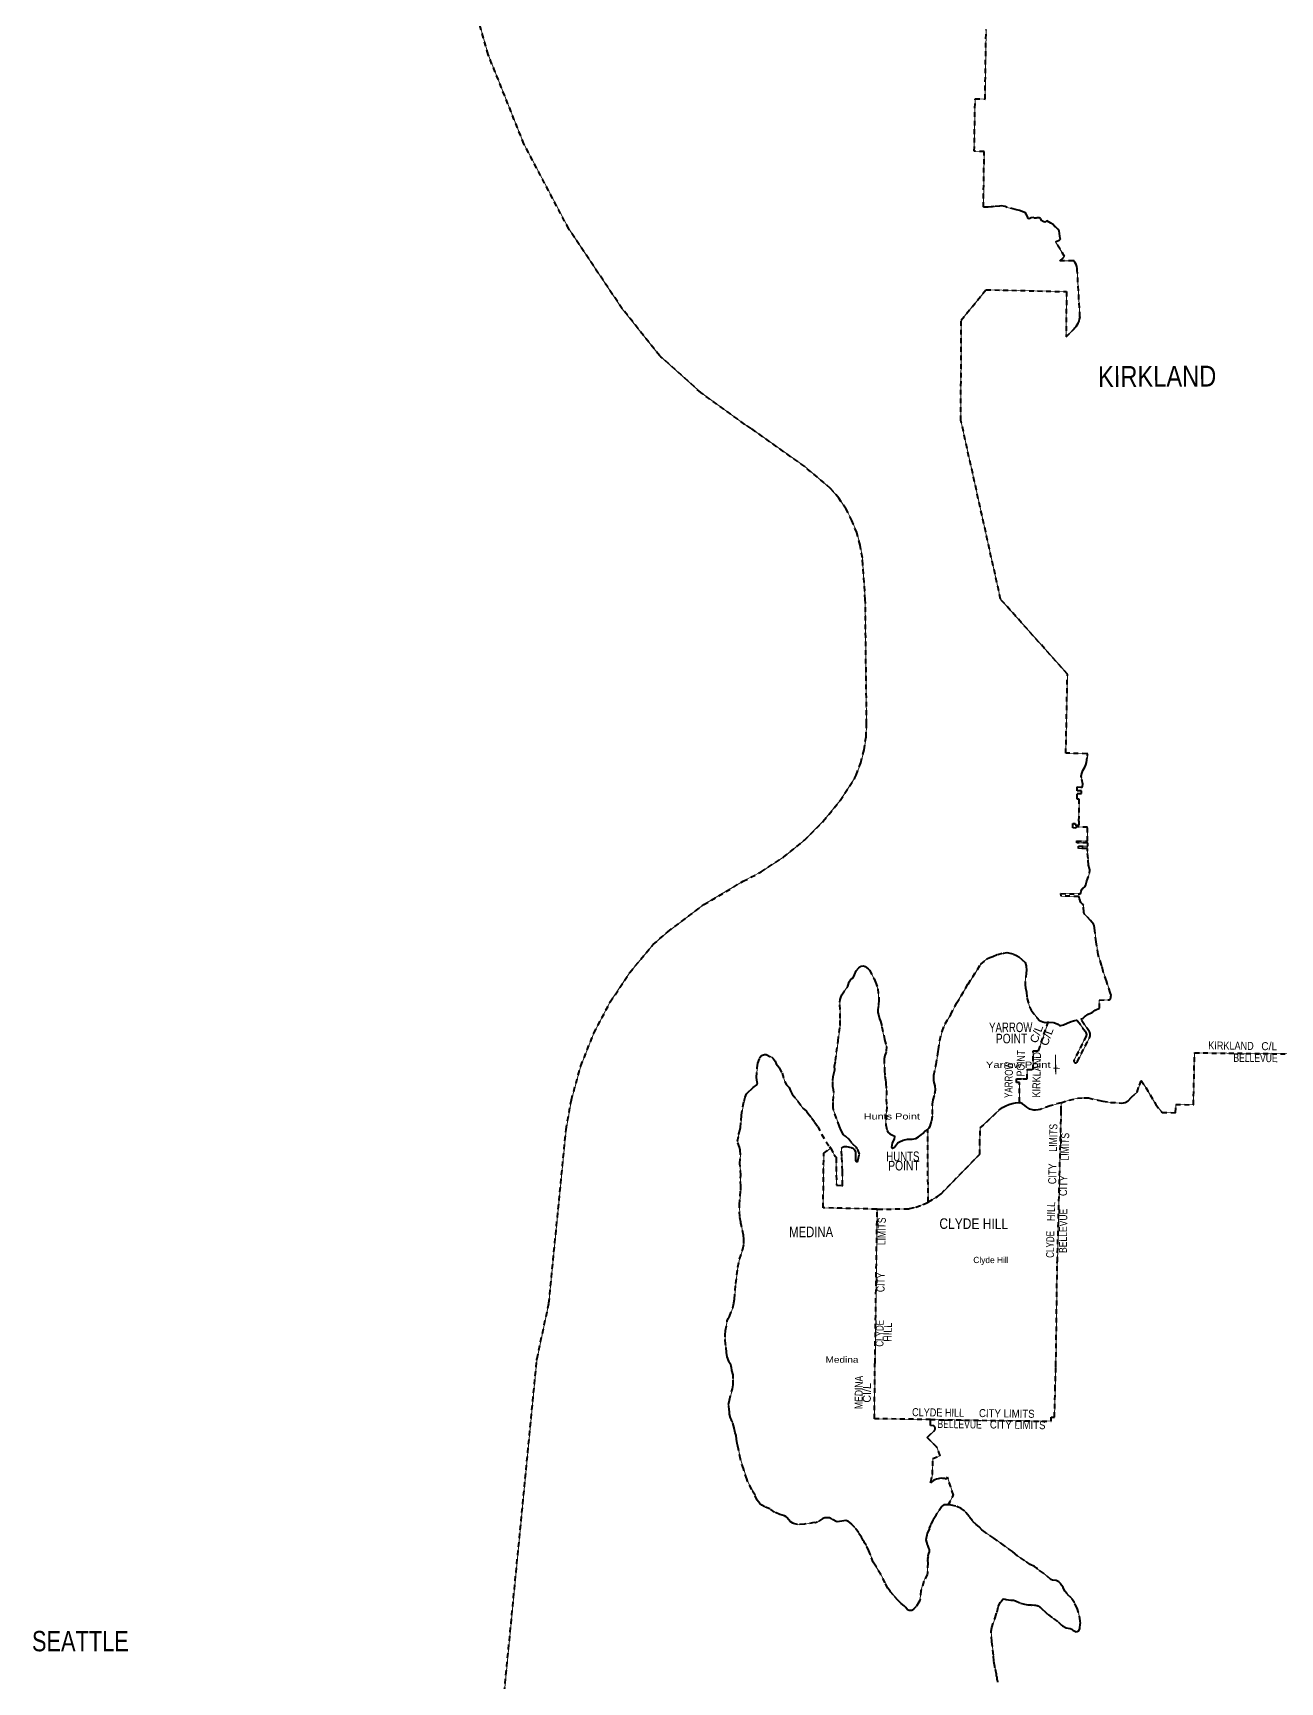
# Model space of a CAD drawing. Header units: feet. Extents: x -903180 to 1023491, y -707744 to 564635.
# Drawn here: x -325582 to -294217, y 39923 to 81383 of the extents above; entities that cross this region are included whole.
import ezdxf

# ---------------------------------------------------------------- set-up
doc = ezdxf.new("R2010")
doc.units = ezdxf.units.FT
doc.header["$LTSCALE"] = 80
doc.linetypes.add('SHORT_DASHED', pattern=[2.7, 1.5, -1.2])
doc.layers.add('13', color=7, linetype='SHORT_DASHED', lineweight=40)
doc.layers.add('58', color=7, linetype='Continuous', lineweight=13)
for name, color, linetype in [('14', 7, 'Continuous'), ('15', 7, 'Continuous'), ('36', 7, 'Continuous')]:
    doc.layers.add(name, color=color, linetype=linetype)

msp = doc.modelspace()

# ---------------------------------------------------------------- linework, layer by layer
at = {"layer": '13'}
for p, q in [((-299921.99, 76569.11), (-299979.38, 76598.27)), ((-299190.96, 59867.84), (-299176.72, 59871.36)), ((-306666.37, 54998.47), (-306626.12, 54940.67)), ((-304115.08, 54796.65), (-304119.08, 54575.32)), ((-307714.84, 45287.95), (-307787.64, 45521.89)), ((-300464.02, 41855.94), (-300449.89, 41863.89))]:
    msp.add_line(p, q, dxfattribs=at)
for points in [[(-314168.51, 35154.52), (-312909.7, 48015.47), (-312908.4, 48028.69), (-312902.68, 48055.47), (-312605.09, 49449.44), (-312172.76, 53816.98), (-312040.31, 54559.4), (-311800.85, 55413.19), (-311473.46, 56237.28), (-311061.73, 57022.63), (-310570.15, 57760.64), (-310019.26, 58424.99), (-309997.38, 58451.37), (-309984.67, 58462.49), (-309614.02, 58786.82), (-308704.97, 59467.28), (-307757.38, 60032.51), (-307720.8, 60054.32), (-307717.38, 60056.12), (-307267.44, 60292.54), (-306702.67, 60660.45), (-306179.45, 61085.38), (-305703.52, 61562.67), (-305280.09, 62087.09), (-304913.79, 62652.91), (-304880.51, 62726.39), (-304763.48, 63037.14), (-304679.58, 63358.42), (-304629.71, 63686.71), (-304614.44, 64018.42), (-304647.06, 67136.03), (-304706.44, 68013.64), (-304721.36, 68185.55), (-304775.37, 68506.61), (-304862.65, 68820.28), (-304982.24, 69123.1), (-305132.83, 69411.76), (-305312.77, 69683.1), (-305520.08, 69934.14), (-306169.94, 70479.69), (-307521.14, 71442.76), (-307678.61, 71543.04), (-308783.95, 72343.14), (-309786.42, 73242.57), (-309806.42, 73253.73), (-309822.44, 73273.73), (-310763.96, 74449.46), (-312108.03, 76458.2), (-313234.77, 78596.43), (-314131.83, 80840.72), (-314789.39, 83166.49)], [(-299979.38, 76598.27), (-300084.2, 76659.52), (-300133.87, 76623.02), (-300160.36, 76636.96), (-300187.27, 76651.02), (-300205.08, 76661.81), (-300239.41, 76715.41), (-300275.14, 76732.77), (-300321.48, 76732.5), (-300352.92, 76724.83), (-300379.21, 76724.75), (-300398.46, 76727.14), (-300407.69, 76745.57), (-300476.8, 76738.45), (-300529.73, 76711.66), (-300548.18, 76714.32), (-300567.87, 76771.25), (-300598.29, 76823.41), (-300601.25, 76828.59), (-300623.23, 76866.19), (-300656.51, 76878.54), (-300767.32, 76919.67), (-300880.47, 76948.46), (-301077.07, 76997.19), (-301108.8, 77012.58), (-301131.68, 77023.16), (-301176.98, 77028.48), (-301232.3, 77034.76), (-301269.07, 77031.27), (-301413.95, 77016.73), (-301459.39, 77013.08), (-301479.18, 77009.12), (-301560.4, 77000.15), (-301612.01, 77001.09), (-301658.83, 77001.69), (-301669.55, 77005.04), (-301678.34, 77007.73), (-301656.68, 78402.63), (-301906.6, 78409.72), (-301886.09, 79729.67), (-301636.16, 79722.58), (-301609.06, 81467.18)], [(-299176.72, 59871.36), (-299118.51, 59919.61), (-299096.7, 59965.14), (-299072.98, 60062.96), (-299009.38, 60260.02), (-298996.61, 60334.07), (-299005.29, 60372.63), (-299036.32, 60462.34), (-299046.3, 60631.83), (-299059.94, 60811.53), (-299058.33, 60855.95), (-299057.6, 60875.93), (-299079.62, 60876.19), (-299289.05, 60878.7), (-299288.36, 60936.6), (-299053.63, 60933.79), (-299052.61, 61018.7), (-299328.82, 61022.01), (-299328.26, 61068.86), (-299060.37, 61065.66), (-299056.17, 61417.66), (-299352.65, 61421.2), (-299352.97, 61394.11), (-299425.34, 61394.96), (-299424.03, 61504.84), (-299369.6, 61504.19), (-299369.99, 61471.09), (-299271.83, 61469.92), (-299270.66, 61568.57), (-299273.19, 61568.6), (-299266.61, 62121.01), (-299320.62, 62121.64), (-299318.93, 62260.36), (-299206.91, 62259.09), (-299206.12, 62324.87), (-299317.89, 62325.89), (-299316.97, 62425.7), (-299215.7, 62424.72), (-299199.49, 62408.79), (-299191.35, 62425.07), (-299184.92, 62436.82), (-299176.62, 62498.94), (-299207.18, 62657.09), (-299217.66, 62701.76), (-299212.23, 62739.84), (-299176.3, 62841.25), (-299124.76, 62927.99), (-299098.55, 62983.44), (-299082.2, 63045.27), (-299062.48, 63199.62), (-299056.29, 63241.39), (-299053.32, 63261.38), (-299073.85, 63261.89), (-299603.8, 63275.15), (-299563.84, 65263.45), (-301243.88, 67143.82), (-302242.29, 71641.81), (-302237.61, 74162.83), (-301609, 74928.08), (-299589.92, 74879.43), (-299594.19, 73740.14), (-299411.64, 73929.29), (-299388.36, 73953.42), (-299373.36, 73969.29), (-299346.25, 74000.43), (-299316.74, 74042.49), (-299291.8, 74087.42), (-299271.68, 74134.7), (-299256.62, 74183.83), (-299250.7, 74214.15), (-299246.84, 74233.92), (-299248.01, 74254.15), (-299315.71, 75422.51), (-299316.87, 75442.49), (-299320.54, 75462.51), (-299330.85, 75507.52), (-299348.06, 75557.8), (-299370.44, 75606), (-299385.76, 75631.6), (-299397.73, 75651.6), (-299417.73, 75651.92), (-299753.01, 75657.32), (-299633.82, 75763.53), (-299865.24, 76134.19), (-299740.48, 76190.29), (-299744.07, 76220.71), (-299745.47, 76223.51), (-299758.07, 76276.02), (-299765.06, 76341.83), (-299772.76, 76406.25), (-299807.06, 76453.86), (-299844.85, 76490.96), (-299859.55, 76506.16), (-299880.55, 76512.67), (-299921.99, 76569.11)], [(-300052.28, 56509.18), (-300032.28, 56509.19), (-299907.75, 56504.73), (-299804.58, 56458.77), (-299761.16, 56433.06), (-299732.97, 56432.05), (-299659.74, 56449.56), (-299571.62, 56488.69), (-299467.32, 56529.27), (-299344.83, 56560.73), (-299324.46, 56565.96), (-299309.93, 56546.46), (-299115.26, 56285.13), (-299107.94, 56271.73), (-299097.04, 56251.78), (-299090.42, 56231.73), (-299089.11, 56226.69), (-299087.16, 56213.69), (-299086.59, 56200.77), (-299088.33, 56180.62), (-299092.93, 56160.77), (-299093.69, 56157.5), (-299390.41, 55561.8), (-299400.39, 55541.77), (-299398.87, 55521.8), (-299397.87, 55518.76), (-299395.94, 55514.48), (-299393.58, 55510.43), (-299390.81, 55506.65), (-299387.66, 55503.19), (-299384.16, 55500.07), (-299380.36, 55497.33), (-299376.29, 55495), (-299372, 55493.12), (-299367.53, 55491.69), (-299362.94, 55490.73), (-299358.28, 55490.26), (-299353.59, 55490.28), (-299348.94, 55490.8), (-299344.36, 55491.79), (-299342.4, 55492.44), (-299322.38, 55505.56), (-299312.24, 55525.55), (-299001.64, 56138.11), (-298999.46, 56145.16), (-298993.28, 56165.1), (-298990.45, 56185.16), (-298990.17, 56187.54), (-298990, 56203.51), (-298991.49, 56219.41), (-298993.68, 56230.31), (-299000.14, 56252.9), (-299010.07, 56270.31), (-299227.16, 56591.15), (-299169.83, 56615.27), (-299136.52, 56644.28), (-299041.34, 56711.35), (-298940.99, 56754.07), (-298864.29, 56811.74), (-298759.48, 56866.38), (-298762.18, 57069.84), (-298540.18, 57071.13), (-298517.37, 57071.27), (-298500.18, 57085.62), (-298482.84, 57100.12), (-298465.46, 57190.11), (-298485.2, 57257.26), (-298583.51, 57548.7), (-298667.52, 57789.3), (-298698.74, 57929.34), (-298708.14, 57947.8), (-298787.27, 58212.38), (-298842.33, 58528.46), (-298872.03, 58821.48), (-298889.88, 58940.91), (-298908.7, 58977.84), (-298980.14, 59064.96), (-299143.24, 59237.91), (-299149.69, 59282.43), (-299159.97, 59443.89), (-299180.87, 59478.87), (-299229.76, 59520.88), (-299242.47, 59559.59), (-299243.97, 59573.74), (-299262.72, 59612.67), (-299264.36, 59652.84), (-299265.22, 59674.04), (-299285.17, 59674.29), (-299725.15, 59679.72), (-299726.85, 59744.21), (-299250.18, 59737.65), (-299231.03, 59737.39), (-299225.63, 59761.11), (-299215.37, 59806.28), (-299190.96, 59867.84)], [(-303073.88, 53823.64), (-303050.68, 53846.55), (-303040.1, 53860.26), (-303016.49, 53899.68), (-302975.43, 54031.1), (-302955.29, 54197.5), (-302960.35, 54447.34), (-302940.23, 54557.37), (-302895.99, 54720.89), (-302882.65, 54811.02), (-302893.1, 54912.06), (-302920.95, 55033.87), (-302927.88, 55120.69), (-302921.66, 55180.88), (-302867.6, 55448.74), (-302817.31, 55779.16), (-302809.66, 55823.19), (-302775.04, 56055.51), (-302714.44, 56280.87), (-302637.11, 56467.37), (-302497.33, 56708.02), (-302349.97, 56990.68), (-302064.37, 57471.77), (-301827.37, 57835.8), (-301743.95, 57967.73), (-301589.91, 58101.15), (-301517.82, 58142.88), (-301438.34, 58166.2), (-301317.5, 58218.27), (-301181.19, 58251.65), (-301159.04, 58250.86), (-301090.14, 58260.48), (-301049.94, 58257.03), (-300916.04, 58224.05), (-300848.75, 58189.43), (-300787.49, 58155.03), (-300707.11, 58091.75), (-300627.39, 58010.38), (-300600.03, 57930.87), (-300592.33, 57809.79), (-300598.4, 57753.62), (-300629.15, 57517.13), (-300627.39, 57454.65), (-300618.15, 57375.79), (-300591.81, 57268.14), (-300579.02, 57120.69), (-300575.64, 57102.45), (-300511.1, 56880.68), (-300473.23, 56812.88), (-300325.03, 56618.31), (-300264.73, 56557.77), (-300185.35, 56522.71), (-300125.37, 56508.49), (-300072.28, 56509.08), (-300052.28, 56509.18)], [(-305517.12, 53341.95), (-305431.9, 53176.55), (-305400.23, 53138.45), (-305383.5, 53118.33), (-305383.2, 53098.45), (-305372.93, 52411.36), (-305236.02, 52404.74), (-305216.15, 52403.78), (-305217.29, 52421.73), (-305217.3, 52421.92), (-305216.94, 52709.82), (-305224.62, 52776.54), (-305239.4, 53147.53), (-305244.42, 53343.01), (-305219.31, 53368.29), (-305176.43, 53382.87), (-305124.01, 53383.01), (-304993.93, 53356.21), (-304978.04, 53349.61), (-304942.37, 53332.23), (-304919.16, 53305.23), (-304897.26, 53242.03), (-304894.93, 53139.26), (-304890.88, 53028.37), (-304877.58, 53005.76), (-304843.58, 52998.5), (-304825.14, 53062.27), (-304796.02, 53198.14), (-304845.8, 53326.77), (-304859.82, 53340.6), (-304872.67, 53363.96), (-304983.59, 53474.64), (-305064.67, 53574.17), (-305132.96, 53637.02), (-305144.82, 53643.49), (-305191.75, 53683.41), (-305258.45, 53790.5), (-305299.18, 53890.61), (-305449.58, 54302.69), (-305457.09, 54373.42), (-305455.51, 54528.4), (-305437.65, 54743.21), (-305450.84, 54824.22), (-305462.61, 54889.06), (-305464.83, 55050.21), (-305457.24, 55148.61), (-305445.86, 55184.44), (-305438.8, 55212.38), (-305414.95, 55314.21), (-305421.66, 55407.08), (-305396.5, 55545.1), (-305332.34, 56036.11), (-305283.68, 56433.04), (-305277.2, 56612), (-305288.66, 57019.14), (-305280.37, 57081.26), (-305266.32, 57135.12), (-305235.64, 57202.48), (-305090.7, 57418.79), (-305075.73, 57442.41), (-305052.61, 57524.14), (-305018.56, 57573.26), (-304968.5, 57619.8), (-304953.96, 57631.36), (-304915.09, 57702.46), (-304881.32, 57799.92), (-304807.78, 57881.86), (-304751.95, 57920.13), (-304689.23, 57925.94), (-304649.47, 57910.43), (-304574.78, 57857.43), (-304543.94, 57818.07), (-304422.79, 57600.32), (-304389.31, 57522.61), (-304334.95, 57353.55), (-304307.6, 57106.93), (-304307.04, 57066.63), (-304315.95, 56932.05), (-304331.67, 56831.94), (-304328.4, 56755.31), (-304312.02, 56706.4), (-304287.7, 56598.82), (-304261.61, 56539.49), (-304228.53, 56395.36), (-304163.38, 56078.93), (-304117.44, 55900.1), (-304120.45, 55761.29), (-304157.89, 55674.03), (-304174.9, 55594.1), (-304163.39, 55299.73), (-304154.47, 55156.45), (-304135.67, 55063.15), (-304134.12, 54994.65), (-304130.9, 54972.38), (-304115.08, 54796.65)], [(-300766.63, 54488.67), (-300766.58, 54508.67), (-300765.4, 54998.98), (-300841.35, 54998.63), (-300841.75, 55085.44), (-300682.61, 55086.17), (-300572.41, 55087.25), (-300573.3, 55322.71), (-300423.29, 55318.86), (-300423.6, 55794.94), (-300289.8, 55793.26), (-300058.92, 56489.18), (-300052.28, 56509.18)], [(-307787.64, 45521.89), (-307838.16, 45779.84), (-307849.7, 45856.4), (-307871.39, 45918.93), (-307884.73, 46025.69), (-307894.14, 46122.36), (-307917.8, 46190.94), (-307943.08, 46315.89), (-307988.39, 46453.06), (-308010.24, 46493.45), (-308014.14, 46511.6), (-308041.91, 46566.12), (-308063.42, 46654.82), (-308062.93, 46727.26), (-308072.79, 46755.51), (-308085.91, 46896.48), (-308067.02, 47013.08), (-307990.69, 47298.36), (-307973.94, 47394.85), (-307966.83, 47553.8), (-307972.22, 47648.43), (-308003.67, 47753.3), (-308004.68, 47775.46), (-308010.69, 47824.83), (-308020.97, 47860.76), (-308032.39, 47898.92), (-308049.36, 47924.69), (-308062.95, 47944.86), (-308065.52, 47949.53), (-308076.55, 47969.53), (-308079.04, 47989.53), (-308121.99, 48096.19), (-308135.96, 48211.44), (-308154, 48381.21), (-308164.85, 48415.82), (-308170.08, 48605.27), (-308168.77, 48641.45), (-308160.3, 48763.97), (-308119.29, 49006.12), (-308097.11, 49061.7), (-308080.2, 49083.25), (-308058.9, 49114.7), (-307982.58, 49329.41), (-307953.83, 49455.23), (-307938.26, 49551.31), (-307903.92, 49942.69), (-307852.9, 50349.59), (-307809.16, 50555.41), (-307727.42, 50808.19), (-307702.19, 50948.22), (-307702.13, 51060.97), (-307706.84, 51153.76), (-307774.45, 51458.17), (-307781.48, 51486.62), (-307804.58, 51628.38), (-307811.92, 51926.61), (-307780.69, 52287.92), (-307781.01, 52390.61), (-307789.84, 52592.27), (-307774.59, 52666.7), (-307800.68, 52961.11), (-307784.76, 53177.98), (-307794.78, 53291.1), (-307812.14, 53368.22), (-307865.15, 53519.1), (-307828.69, 53690.97), (-307826.24, 53702.95), (-307799.02, 53786.54), (-307784.09, 53864.54), (-307769.56, 54043.22), (-307764.75, 54175.93), (-307697.72, 54523.88), (-307669.77, 54627.58), (-307634.57, 54708.87), (-307534.27, 54805.97), (-307471.39, 54872.18), (-307372.33, 54935.08), (-307360.8, 54974.94), (-307363.74, 55005.25), (-307383.61, 55124.75), (-307369.92, 55335.67), (-307366.81, 55365.76), (-307352.6, 55480.02), (-307305.43, 55613.24), (-307258.87, 55674), (-307232.18, 55687.14), (-307179.25, 55701.36), (-307143.14, 55696.04), (-307002.37, 55630.61), (-306963.11, 55601.03), (-306917.11, 55534.95), (-306891.47, 55463.56), (-306810.39, 55364.03), (-306736.6, 55230.52), (-306666.37, 54998.47)], [(-299723.53, 54488.36), (-299517.48, 54553.96), (-299312.02, 54598.75), (-299148.55, 54612.85), (-299030.18, 54607.21), (-298787.79, 54550.81), (-298675.05, 54522.61), (-298477.76, 54497.22), (-298198.74, 54480.3), (-298108.55, 54494.4), (-298035.27, 54536.71), (-297953.67, 54624.77), (-297811.92, 54752.59), (-297753.34, 54925.16), (-297710.59, 55044.94), (-297595.76, 54873.43), (-297344.24, 54446.87), (-297182.36, 54245.05), (-297180.84, 54244.4), (-296843.22, 54235.75), (-296836.94, 54446.47), (-296395.17, 54436.27), (-296364.94, 55742.16), (-293931.9, 55716.55)], [(-306626.12, 54940.67), (-306562.5, 54867.32), (-306526.88, 54786.12), (-306521.28, 54773.84), (-306483.47, 54704.03), (-306340.73, 54525.78), (-306220.06, 54350.33), (-306124.02, 54274.42), (-306091.61, 54222.92), (-305989.11, 54102.48), (-305914.44, 53993.11), (-305843.51, 53891.92), (-305745.87, 53693.13), (-305633.77, 53503.89), (-305551.25, 53388.19), (-305518.55, 53344.74), (-305517.12, 53341.95)], [(-304119.08, 54575.32), (-304109.74, 54387.73), (-304119.33, 54178.68), (-304132.32, 53931.49), (-304099.09, 53791.37), (-304078.4, 53750.36), (-304029.67, 53704.33), (-303960.13, 53675.67), (-303924.69, 53652.26), (-303913.49, 53627.7), (-303919.33, 53577.57), (-303971.74, 53466.7), (-303987.25, 53372.61), (-303989.77, 53358.61), (-303972.23, 53341.88), (-303962.09, 53343.53), (-303912.6, 53373.97), (-303834.23, 53477.88), (-303788.84, 53506.47), (-303698.78, 53543.52), (-303585, 53567.64), (-303466.05, 53567.42), (-303376.65, 53586.38), (-303310.69, 53626.3), (-303244.21, 53680.3), (-303196.59, 53714.85), (-303137.65, 53783.21), (-303084.13, 53813.51), (-303073.88, 53823.64)], [(-303069.43, 51987.89), (-303058.17, 51993.4), (-302834.26, 52132.98), (-302740.64, 52200.96), (-301770.54, 53192.39), (-301765.46, 53447.42), (-301757.38, 53853.14), (-301265.37, 54317.18), (-301193.61, 54366.79), (-301117.06, 54408.63), (-301036.56, 54442.24), (-300952.98, 54467.26), (-300867.25, 54483.39), (-300786.63, 54489.96), (-300766.63, 54488.67)], [(-303006.89, 46522.01), (-299974.57, 46479.11), (-299975.15, 46584.15), (-299889.1, 46585.15), (-299871.89, 47273.76), (-299853.64, 47841.59), (-299852.84, 47866.52), (-299852.65, 47881.59), (-299820.69, 50457.02), (-299820.44, 50477.02), (-299816.35, 50497.02), (-299718.15, 54261.27), (-299721.99, 54281.27), (-299723.53, 54488.36)], [(-299723.53, 54488.36), (-300001.29, 54410.35), (-300250.12, 54319.43), (-300301.46, 54305.59), (-300362.68, 54300.98), (-300408.76, 54300.32), (-300444.97, 54308.23), (-300478.54, 54314.82), (-300512.77, 54327.99), (-300537.79, 54338.53), (-300582.19, 54372.18), (-300636.36, 54416.83), (-300694.91, 54455.58), (-300746.63, 54482.5), (-300766.63, 54488.67)], [(-303069.43, 51987.89), (-303069.1, 52003.72), (-303073.81, 53797.45), (-303073.88, 53823.64)], [(-304349.11, 51810.15), (-304369.11, 51811.44), (-305706.91, 51846.84), (-305692.58, 53216.06), (-305517.12, 53341.95)], [(-304349.11, 51810.15), (-304329.11, 51811.25), (-303578.44, 51819.44), (-303558.48, 51819.66), (-303538.44, 51824.59), (-303374, 51865.04), (-303195.32, 51929.44), (-303098.17, 51974.45), (-303069.43, 51987.89)], [(-303006.89, 46522.01), (-304418.4, 46541.99), (-304403.64, 47903.57), (-304403.75, 47923.57), (-304403.47, 47943.57), (-304349.39, 51790.15), (-304349.11, 51810.15)], [(-302564.6, 44375.77), (-302431.5, 44622.41), (-302578.92, 45074.03), (-302616.31, 45027.31), (-302655.99, 45037.21), (-302696.5, 45042.91), (-302737.37, 45044.34), (-302778.17, 45041.5), (-302818.46, 45034.4), (-302857.77, 45023.13), (-302895.7, 45007.81), (-302931.82, 44988.62), (-302965.73, 44965.75), (-302984.44, 44950.05), (-303004.44, 44932.41), (-302999.88, 44952.4), (-302957.05, 45140.34), (-302947.97, 45541.62), (-302762.5, 45612.82), (-302844.73, 45831.16), (-303075.78, 46055.22), (-303091.53, 46070.49), (-303075.78, 46085.81), (-302907.53, 46249.48), (-302902.6, 46254.99), (-302898.27, 46260.98), (-302894.59, 46267.39), (-302891.6, 46274.15), (-302889.34, 46281.19), (-302887.82, 46288.42), (-302887.07, 46295.78), (-302887.09, 46303.17), (-302887.88, 46310.52), (-302889.44, 46317.74), (-302891.74, 46324.77), (-302894.77, 46331.51), (-302898.48, 46337.91), (-302902.84, 46343.87), (-302907.8, 46349.35), (-302913.31, 46354.29), (-302919.3, 46358.61), (-302925.71, 46362.29), (-302932.47, 46365.28), (-302939.51, 46367.55), (-302940.18, 46367.72), (-302989.44, 46368.46), (-303005.65, 46368.7), (-303005.81, 46388.76), (-303006.74, 46502.65), (-303006.89, 46522.01)], [(-302564.6, 44375.77), (-302672.44, 44376.49), (-302706.76, 44356.6), (-302722.99, 44336.58), (-302871.27, 44116.21), (-302877.38, 44104.17), (-302948.53, 43989.94), (-303005.65, 43869.57), (-303038.37, 43789.29), (-303036.47, 43773.18), (-303091.51, 43662.86), (-303101.9, 43614.63), (-303122.8, 43498.04), (-303087.48, 43371.01), (-303081.51, 43360.91), (-303073.04, 43339.3), (-303054.36, 43285.1), (-303045.02, 43255.98), (-303045.26, 43197.15), (-303058.16, 43150.65), (-303065, 43129.36), (-303073.32, 43089.16), (-303067.36, 43079.06), (-303081.8, 43024.82), (-303073.9, 43004.64), (-303082.15, 42974.51), (-303078.52, 42916.12), (-303082, 42702.81), (-303082.31, 42656.53), (-303094.61, 42622.4), (-303172.14, 42457.9), (-303246.01, 42239.03), (-303250.14, 42222.96), (-303267.72, 42005.72), (-303280.01, 41973.61), (-303298.42, 41927.45), (-303373.59, 41811.22), (-303426.17, 41767.31), (-303476.72, 41725.38), (-303541.09, 41721.79), (-303583.18, 41740.19), (-303631.04, 41798.87), (-303666.96, 41837.35), (-303742.98, 41894.22), (-303830.83, 41983.36), (-303950.57, 42112.98), (-304010.35, 42191.86), (-304018.3, 42206), (-304080.09, 42284.91), (-304151.57, 42416.21), (-304260.74, 42622.22), (-304399.84, 42860.64), (-304447.58, 42937.44), (-304518.69, 43123.07), (-304556.21, 43221.94), (-304629.62, 43367.33), (-304667.42, 43425.95), (-304673.28, 43450.14), (-304699.21, 43480.5), (-304738.87, 43561.28), (-304820.5, 43678.55), (-304918.07, 43818.07), (-304985.98, 43884.94), (-304995.94, 43897.09), (-305067.92, 43955.94), (-305134.1, 43980.54), (-305234.69, 43971.15), (-305367.56, 43947.9), (-305489.71, 44019.15), (-305545.8, 44049.72), (-305666.4, 44054.56), (-305714.78, 44036.78), (-305856.16, 43943.14), (-305902.51, 43927.35), (-305932.65, 43929.56), (-306180.2, 43892.99), (-306353.19, 43882.08), (-306451.52, 43908.9), (-306469.56, 43917.08), (-306539.67, 43955.78), (-306613.37, 44056.91), (-306637.36, 44077.2), (-306681.46, 44097.62), (-306799.84, 44132.63), (-306928.1, 44193.86), (-307046.17, 44275.16), (-307174.47, 44330.37), (-307250.62, 44369.11), (-307302.62, 44407.7), (-307364.34, 44498.68), (-307419.79, 44621.82), (-307503.28, 44763.26), (-307606.4, 44971.25), (-307630.14, 45029.77), (-307714.84, 45287.95)], [(-300449.89, 41863.89), (-300395.7, 41851.45), (-300369.54, 41853.29), (-300353.48, 41851.16), (-300337.46, 41840.99), (-300321.33, 41846.92), (-300311.37, 41834.79), (-300299.25, 41842.75), (-300259.28, 41808.27), (-300247.21, 41808.19), (-300149.36, 41710.92), (-300051.48, 41617.68), (-299909.48, 41510.05), (-299791.41, 41428.75), (-299711.51, 41351.74), (-299685.47, 41339.49), (-299595.34, 41288.56), (-299494.95, 41267.76), (-299456.87, 41251.4), (-299424.88, 41225.02), (-299342.73, 41184.21), (-299278.49, 41207.76), (-299251.79, 41266.32), (-299238.88, 41392.26), (-299239.19, 41459.7), (-299283.11, 41666.81), (-299322.57, 41777.76), (-299387.98, 41913.05), (-299473.55, 42042.43), (-299573.41, 42139.71), (-299631.27, 42204.5), (-299674.82, 42303.41), (-299704.69, 42345.88), (-299710.65, 42355.97), (-299730.54, 42388.31), (-299782.43, 42443), (-299846.57, 42471.61), (-299936.95, 42486.31), (-299985.09, 42502.74), (-300164.98, 42656.92), (-300319.06, 42764.62), (-300336.98, 42788.89), (-300389.02, 42823.45), (-300499.24, 42876.53), (-300643.3, 42978.13), (-300811.44, 43087.95), (-300877.4, 43144.74), (-300945.34, 43205.59), (-301147.43, 43347.82), (-301411.49, 43542.82), (-301615.66, 43675.02), (-301627.67, 43683.15), (-301717.69, 43750.18), (-301783.52, 43825.08), (-301855.53, 43879.91), (-301955.41, 43975.18), (-302039.07, 44088.44), (-302150.73, 44224.04), (-302238.77, 44287.02), (-302369.07, 44344.26), (-302495.52, 44375.3), (-302564.6, 44375.77)], [(-301313.7, 39917.62), (-301315.52, 39945.81), (-301329.43, 39970.05), (-301332.95, 40042.52), (-301346.78, 40078.84), (-301346.48, 40123.12), (-301379.58, 40280.32), (-301389.5, 40298.49), (-301391.39, 40316.63), (-301414.57, 40455.64), (-301425.64, 40600.62), (-301461.49, 40940.97), (-301485.85, 41202.76), (-301467.12, 41293.2), (-301380.99, 41540.15), (-301333.74, 41686.74), (-301302.66, 41821.37), (-301239.53, 41937.67), (-301182.73, 42011.75), (-301126.49, 42003.31), (-301106.4, 42001.17), (-300983.87, 41984.24), (-300963.45, 41982.32), (-300921.6, 41977.78), (-300869.39, 41967.37), (-300741.12, 41908.13), (-300642.82, 41877.28), (-300556.47, 41862.61), (-300488.1, 41864.15), (-300464.02, 41855.94)]]:
    msp.add_lwpolyline(points, dxfattribs=at)
at = {"layer": '58'}
for p, q in [((-299858.89, 55208.96), (-299860.72, 55690.33)), ((-299914.93, 55355.32), (-299806.66, 55355.89)), ((-299764.32, 55349.39), (-299914.33, 55353.24)), ((-299861.58, 55261.26), (-299862.47, 55496.72))]:
    msp.add_line(p, q, dxfattribs=at)
for points in [[(-314168.51, 35154.52), (-312909.7, 48015.47), (-312908.4, 48028.69), (-312902.68, 48055.47), (-312605.09, 49449.44), (-312172.76, 53816.98), (-312040.31, 54559.4), (-311800.85, 55413.19), (-311473.46, 56237.28), (-311061.73, 57022.63), (-310570.15, 57760.64), (-310019.26, 58424.99), (-309997.38, 58451.37), (-309984.67, 58462.49), (-309614.02, 58786.82), (-308704.97, 59467.28), (-307757.38, 60032.51), (-307720.8, 60054.32), (-307717.38, 60056.12), (-307267.44, 60292.54), (-306702.67, 60660.45), (-306179.45, 61085.38), (-305703.52, 61562.67), (-305280.09, 62087.09), (-304913.79, 62652.91), (-304880.51, 62726.39), (-304763.48, 63037.14), (-304679.58, 63358.42), (-304629.71, 63686.71), (-304614.44, 64018.42), (-304647.06, 67136.03), (-304706.44, 68013.64), (-304721.36, 68185.55), (-304775.37, 68506.61), (-304862.65, 68820.28), (-304982.24, 69123.1), (-305132.83, 69411.76), (-305312.77, 69683.1), (-305520.08, 69934.14), (-306169.94, 70479.69), (-307521.14, 71442.76), (-307678.61, 71543.04), (-308783.95, 72343.14), (-309786.42, 73242.57), (-309806.42, 73253.73), (-309822.44, 73273.73), (-310763.96, 74449.46), (-312108.03, 76458.2), (-313234.77, 78596.43), (-314131.83, 80840.72), (-314789.39, 83166.49)], [(-301609.06, 81467.18), (-301636.16, 79722.58), (-301886.09, 79729.67), (-301906.6, 78409.72), (-301656.68, 78402.63), (-301678.34, 77007.73), (-301669.55, 77005.04), (-301658.83, 77001.69), (-301612.01, 77001.09), (-301560.4, 77000.15), (-301479.18, 77009.12), (-301459.39, 77013.08), (-301413.95, 77016.73), (-301269.07, 77031.27), (-301232.3, 77034.76), (-301176.98, 77028.48), (-301131.68, 77023.16), (-301108.8, 77012.58), (-301077.07, 76997.19), (-300880.47, 76948.46), (-300767.32, 76919.67), (-300656.51, 76878.54), (-300623.23, 76866.19), (-300601.25, 76828.59), (-300598.29, 76823.41), (-300567.87, 76771.25), (-300548.18, 76714.32), (-300529.73, 76711.66), (-300476.8, 76738.45), (-300407.69, 76745.57), (-300398.46, 76727.14), (-300379.21, 76724.75)], [(-300379.21, 76724.75), (-300352.92, 76724.83), (-300321.48, 76732.5), (-300275.14, 76732.77), (-300239.41, 76715.41), (-300205.08, 76661.81), (-300187.27, 76651.02), (-300160.36, 76636.96), (-300133.87, 76623.02), (-300084.2, 76659.52), (-299979.38, 76598.27), (-299921.99, 76569.11), (-299880.55, 76512.67), (-299859.55, 76506.16), (-299844.85, 76490.96), (-299807.06, 76453.86), (-299772.76, 76406.25), (-299765.06, 76341.83), (-299758.07, 76276.02), (-299745.47, 76223.51), (-299744.07, 76220.71), (-299740.48, 76190.29), (-299865.24, 76134.19), (-299633.82, 75763.53), (-299753.01, 75657.32), (-299417.73, 75651.92), (-299397.73, 75651.6), (-299385.76, 75631.6), (-299370.44, 75606), (-299348.06, 75557.8), (-299330.85, 75507.52), (-299320.54, 75462.51), (-299316.87, 75442.49), (-299315.71, 75422.51), (-299248.01, 74254.15), (-299246.84, 74233.92), (-299250.7, 74214.15), (-299256.62, 74183.83), (-299271.68, 74134.7), (-299291.8, 74087.42), (-299316.74, 74042.49), (-299346.25, 74000.43), (-299373.36, 73969.29), (-299388.36, 73953.42), (-299411.64, 73929.29), (-299594.19, 73740.14), (-299589.92, 74879.43), (-301609, 74928.08), (-302237.61, 74162.83), (-302242.29, 71641.81), (-301243.88, 67143.82), (-299563.84, 65263.45), (-299603.8, 63275.15), (-299073.85, 63261.89), (-299053.32, 63261.38), (-299056.29, 63241.39), (-299062.48, 63199.62), (-299082.2, 63045.27), (-299098.55, 62983.44), (-299124.76, 62927.99), (-299176.3, 62841.25), (-299212.23, 62739.84), (-299217.66, 62701.76), (-299207.18, 62657.09), (-299176.62, 62498.94), (-299184.92, 62436.82), (-299191.35, 62425.07), (-299199.49, 62408.79), (-299215.7, 62424.72), (-299316.97, 62425.7), (-299317.89, 62325.89), (-299206.12, 62324.87), (-299206.91, 62259.09), (-299318.93, 62260.36), (-299320.62, 62121.64), (-299266.61, 62121.01), (-299273.19, 61568.6), (-299270.66, 61568.57), (-299271.83, 61469.92), (-299369.99, 61471.09), (-299369.6, 61504.19), (-299424.03, 61504.84), (-299425.34, 61394.96), (-299352.97, 61394.11), (-299352.65, 61421.2), (-299056.17, 61417.66), (-299060.37, 61065.66), (-299328.26, 61068.86), (-299328.82, 61022.01), (-299052.61, 61018.7), (-299053.63, 60933.79), (-299288.36, 60936.6), (-299289.05, 60878.7), (-299079.62, 60876.19), (-299057.6, 60875.93), (-299058.33, 60855.95), (-299059.94, 60811.53), (-299046.3, 60631.83), (-299036.32, 60462.34), (-299005.29, 60372.63), (-298996.61, 60334.07)], [(-298996.61, 60334.07), (-299009.38, 60260.02), (-299072.98, 60062.96), (-299096.7, 59965.14), (-299118.51, 59919.61), (-299176.72, 59871.36), (-299190.96, 59867.84), (-299215.37, 59806.28), (-299225.63, 59761.11), (-299231.03, 59737.39), (-299250.18, 59737.65), (-299726.85, 59744.21), (-299725.15, 59679.72), (-299285.17, 59674.29), (-299265.22, 59674.04), (-299264.36, 59652.84), (-299262.72, 59612.67), (-299243.97, 59573.74), (-299242.47, 59559.59), (-299229.76, 59520.88), (-299180.87, 59478.87), (-299159.97, 59443.89), (-299149.69, 59282.43), (-299143.24, 59237.91), (-298980.14, 59064.96), (-298908.7, 58977.84), (-298889.88, 58940.91), (-298872.03, 58821.48), (-298842.33, 58528.46), (-298787.27, 58212.38), (-298708.14, 57947.8), (-298698.74, 57929.34), (-298667.52, 57789.3), (-298583.51, 57548.7), (-298485.2, 57257.26), (-298465.46, 57190.11), (-298482.84, 57100.12), (-298500.18, 57085.62), (-298517.37, 57071.27), (-298540.18, 57071.13), (-298762.18, 57069.84), (-298759.48, 56866.38), (-298864.29, 56811.74), (-298940.99, 56754.07), (-299041.34, 56711.35), (-299136.52, 56644.28), (-299169.83, 56615.27), (-299227.16, 56591.15), (-299010.07, 56270.31), (-299000.14, 56252.9), (-298993.68, 56230.31), (-298991.49, 56219.41), (-298990, 56203.51), (-298990.17, 56187.54), (-298990.45, 56185.16), (-298993.28, 56165.1), (-298999.46, 56145.16), (-299001.64, 56138.11), (-299312.24, 55525.55), (-299322.38, 55505.56), (-299342.4, 55492.44), (-299344.36, 55491.79), (-299348.94, 55490.8), (-299353.59, 55490.28), (-299358.28, 55490.26), (-299362.94, 55490.73), (-299367.53, 55491.69), (-299372, 55493.12), (-299376.29, 55495), (-299380.36, 55497.33), (-299384.16, 55500.07), (-299387.66, 55503.19), (-299390.81, 55506.65), (-299393.58, 55510.43), (-299395.94, 55514.48), (-299397.87, 55518.76), (-299398.87, 55521.8), (-299400.39, 55541.77), (-299390.41, 55561.8), (-299093.69, 56157.5), (-299092.93, 56160.77), (-299088.33, 56180.62), (-299086.59, 56200.77), (-299087.16, 56213.69), (-299089.11, 56226.69), (-299090.42, 56231.73), (-299097.04, 56251.78), (-299107.94, 56271.73), (-299115.26, 56285.13), (-299309.93, 56546.46), (-299324.46, 56565.96), (-299344.83, 56560.73), (-299467.32, 56529.27), (-299571.62, 56488.69), (-299659.74, 56449.56), (-299732.97, 56432.05), (-299761.16, 56433.06), (-299804.58, 56458.77), (-299907.75, 56504.73), (-300032.28, 56509.19), (-300052.28, 56509.18)], [(-300052.28, 56509.18), (-300072.28, 56509.08), (-300125.37, 56508.49), (-300185.35, 56522.71), (-300264.73, 56557.77), (-300325.03, 56618.31), (-300473.23, 56812.88), (-300511.1, 56880.68), (-300575.64, 57102.45), (-300579.02, 57120.69), (-300591.81, 57268.14), (-300618.15, 57375.79), (-300627.39, 57454.65), (-300629.15, 57517.13), (-300598.4, 57753.62), (-300592.33, 57809.79), (-300600.03, 57930.87), (-300627.39, 58010.38), (-300707.11, 58091.75), (-300787.49, 58155.03), (-300848.75, 58189.43), (-300916.04, 58224.05), (-301049.94, 58257.03), (-301090.14, 58260.48), (-301159.04, 58250.86), (-301181.19, 58251.65), (-301317.5, 58218.27), (-301438.34, 58166.2), (-301517.82, 58142.88), (-301589.91, 58101.15), (-301743.95, 57967.73), (-301827.37, 57835.8), (-302064.37, 57471.77), (-302349.97, 56990.68), (-302497.33, 56708.02), (-302637.11, 56467.37), (-302714.44, 56280.87), (-302775.04, 56055.51), (-302809.66, 55823.19), (-302817.31, 55779.16), (-302867.6, 55448.74), (-302921.66, 55180.88), (-302927.88, 55120.69), (-302920.95, 55033.87), (-302893.1, 54912.06), (-302882.65, 54811.02), (-302895.99, 54720.89), (-302940.23, 54557.37), (-302960.35, 54447.34), (-302955.29, 54197.5), (-302975.43, 54031.1), (-303016.49, 53899.68), (-303040.1, 53860.26), (-303050.68, 53846.55), (-303073.88, 53823.64)], [(-304078.4, 53750.36), (-304099.09, 53791.37), (-304132.32, 53931.49), (-304119.33, 54178.68), (-304109.74, 54387.73), (-304119.08, 54575.32), (-304115.08, 54796.65), (-304130.9, 54972.38), (-304134.12, 54994.65), (-304135.67, 55063.15), (-304154.47, 55156.45), (-304163.39, 55299.73), (-304174.9, 55594.1), (-304157.89, 55674.03), (-304120.45, 55761.29), (-304117.44, 55900.1), (-304163.38, 56078.93), (-304228.53, 56395.36), (-304261.61, 56539.49), (-304287.7, 56598.82), (-304312.02, 56706.4), (-304328.4, 56755.31), (-304331.67, 56831.94), (-304315.95, 56932.05), (-304307.04, 57066.63), (-304307.6, 57106.93), (-304334.95, 57353.55), (-304389.31, 57522.61), (-304422.79, 57600.32), (-304543.94, 57818.07), (-304574.78, 57857.43), (-304649.47, 57910.43), (-304689.23, 57925.94), (-304751.95, 57920.13), (-304807.78, 57881.86), (-304881.32, 57799.92), (-304915.09, 57702.46), (-304953.96, 57631.36), (-304968.5, 57619.8), (-305018.56, 57573.26), (-305052.61, 57524.14), (-305075.73, 57442.41), (-305090.7, 57418.79), (-305235.64, 57202.48), (-305266.32, 57135.12), (-305280.37, 57081.26), (-305288.66, 57019.14), (-305277.2, 56612), (-305283.68, 56433.04), (-305332.34, 56036.11), (-305396.5, 55545.1), (-305421.66, 55407.08), (-305414.95, 55314.21), (-305438.8, 55212.38), (-305445.86, 55184.44), (-305457.24, 55148.61), (-305464.83, 55050.21), (-305462.61, 54889.06), (-305450.84, 54824.22), (-305437.65, 54743.21), (-305455.51, 54528.4), (-305457.09, 54373.42), (-305449.58, 54302.69), (-305299.18, 53890.61), (-305258.45, 53790.5), (-305191.75, 53683.41), (-305144.82, 53643.49), (-305132.96, 53637.02), (-305064.67, 53574.17), (-304983.59, 53474.64), (-304872.67, 53363.96), (-304859.82, 53340.6), (-304845.8, 53326.77), (-304796.02, 53198.14), (-304825.14, 53062.27), (-304843.58, 52998.5), (-304877.58, 53005.76), (-304890.88, 53028.37), (-304894.93, 53139.26), (-304897.26, 53242.03), (-304919.16, 53305.23), (-304942.37, 53332.23), (-304978.04, 53349.61), (-304993.93, 53356.21), (-305124.01, 53383.01), (-305176.43, 53382.87), (-305219.31, 53368.29), (-305244.42, 53343.01), (-305239.4, 53147.53), (-305224.62, 52776.54), (-305216.94, 52709.82), (-305217.3, 52421.92), (-305217.29, 52421.73), (-305216.15, 52403.78), (-305236.02, 52404.74), (-305372.93, 52411.36), (-305383.2, 53098.45), (-305383.5, 53118.33), (-305400.23, 53138.45), (-305431.9, 53176.55), (-305517.12, 53341.95)], [(-300766.63, 54488.67), (-300766.58, 54508.67), (-300765.4, 54998.98), (-300841.35, 54998.63), (-300841.75, 55085.44), (-300572.41, 55087.25), (-300573.3, 55322.71), (-300423.29, 55318.86), (-300423.6, 55794.94), (-300289.8, 55793.26), (-300058.92, 56489.18), (-300052.28, 56509.18)], [(-300052.28, 56509.18), (-300058.92, 56489.18), (-300289.8, 55793.26), (-300423.6, 55794.94), (-300423.29, 55318.86), (-300573.3, 55322.71), (-300572.41, 55087.25), (-300841.75, 55085.44), (-300841.35, 54998.63), (-300765.4, 54998.98), (-300766.58, 54508.67), (-300766.63, 54488.67)], [(-305914.44, 53993.11), (-305989.11, 54102.48), (-306091.61, 54222.92), (-306124.02, 54274.42), (-306220.06, 54350.33), (-306340.73, 54525.78), (-306483.47, 54704.03), (-306521.28, 54773.84), (-306526.88, 54786.12), (-306562.5, 54867.32), (-306626.12, 54940.67), (-306666.37, 54998.47), (-306736.6, 55230.52), (-306810.39, 55364.03), (-306891.47, 55463.56), (-306917.11, 55534.95), (-306963.11, 55601.03), (-307002.37, 55630.61), (-307143.14, 55696.04), (-307179.25, 55701.36), (-307232.18, 55687.14), (-307258.87, 55674), (-307305.43, 55613.24), (-307352.6, 55480.02), (-307366.81, 55365.76), (-307369.92, 55335.67), (-307383.61, 55124.75), (-307363.74, 55005.25), (-307360.8, 54974.94), (-307372.33, 54935.08), (-307471.39, 54872.18), (-307534.27, 54805.97), (-307634.57, 54708.87), (-307669.77, 54627.58), (-307697.72, 54523.88), (-307764.75, 54175.93), (-307769.56, 54043.22), (-307784.09, 53864.54), (-307799.02, 53786.54), (-307826.24, 53702.95), (-307828.69, 53690.97), (-307865.15, 53519.1), (-307812.14, 53368.22), (-307794.78, 53291.1), (-307784.76, 53177.98), (-307800.68, 52961.11), (-307774.59, 52666.7), (-307789.84, 52592.27), (-307781.01, 52390.61), (-307780.69, 52287.92), (-307811.92, 51926.61), (-307804.58, 51628.38), (-307781.48, 51486.62), (-307774.45, 51458.17), (-307706.84, 51153.76), (-307702.13, 51060.97), (-307702.19, 50948.22), (-307727.42, 50808.19), (-307809.16, 50555.41), (-307852.9, 50349.59), (-307903.92, 49942.69), (-307938.26, 49551.31), (-307953.83, 49455.23), (-307982.58, 49329.41), (-308058.9, 49114.7), (-308080.2, 49083.25), (-308097.11, 49061.7), (-308119.29, 49006.12), (-308160.3, 48763.97), (-308168.77, 48641.45), (-308170.08, 48605.27), (-308164.85, 48415.82), (-308154, 48381.21), (-308135.96, 48211.44), (-308121.99, 48096.19), (-308079.04, 47989.53), (-308076.55, 47969.53), (-308065.52, 47949.53), (-308062.95, 47944.86), (-308049.36, 47924.69), (-308032.39, 47898.92), (-308020.97, 47860.76), (-308010.69, 47824.83), (-308004.68, 47775.46), (-308003.67, 47753.3), (-307972.22, 47648.43), (-307966.83, 47553.8), (-307973.94, 47394.85), (-307990.69, 47298.36), (-308067.02, 47013.08), (-308085.91, 46896.48), (-308072.79, 46755.51), (-308062.93, 46727.26), (-308063.42, 46654.82), (-308041.91, 46566.12), (-308014.14, 46511.6), (-308010.24, 46493.45), (-307988.39, 46453.06), (-307943.08, 46315.89), (-307917.8, 46190.94), (-307894.14, 46122.36)], [(-293931.9, 55716.55), (-296364.94, 55742.16), (-296395.17, 54436.27), (-296836.94, 54446.47), (-296843.22, 54235.75), (-297180.84, 54244.4), (-297182.36, 54245.05), (-297344.24, 54446.87), (-297595.76, 54873.43), (-297710.59, 55044.94), (-297753.34, 54925.16), (-297811.92, 54752.59), (-297953.67, 54624.77), (-298035.27, 54536.71), (-298035.27, 54536.71), (-298108.55, 54494.4), (-298198.74, 54480.3), (-298477.76, 54497.22), (-298675.05, 54522.61), (-299030.18, 54607.21), (-299148.55, 54612.85), (-299312.02, 54598.75), (-299517.48, 54553.96), (-299723.53, 54488.36), (-299721.99, 54281.27), (-299718.15, 54261.27), (-299816.35, 50497.02), (-299820.44, 50477.02), (-299820.69, 50457.02), (-299852.65, 47881.59), (-299852.84, 47866.52), (-299853.64, 47841.59), (-299871.89, 47273.76), (-299889.1, 46585.15), (-299975.15, 46584.15), (-299974.57, 46479.11), (-303006.89, 46522.01), (-303006.74, 46502.65), (-303005.81, 46388.76), (-303005.65, 46368.7), (-302989.44, 46368.46), (-302940.18, 46367.72), (-302939.51, 46367.55), (-302932.47, 46365.28), (-302925.71, 46362.29), (-302919.3, 46358.61), (-302913.31, 46354.29), (-302907.8, 46349.35), (-302902.84, 46343.87), (-302898.48, 46337.91), (-302894.77, 46331.51), (-302891.74, 46324.77), (-302889.44, 46317.74), (-302887.88, 46310.52), (-302887.09, 46303.17), (-302887.07, 46295.78), (-302887.82, 46288.42), (-302889.34, 46281.19), (-302891.6, 46274.15), (-302894.59, 46267.39), (-302898.27, 46260.98), (-302902.6, 46254.99), (-302907.53, 46249.48), (-303075.78, 46085.81), (-303091.53, 46070.49), (-303075.78, 46055.22), (-302844.73, 45831.16), (-302762.5, 45612.82), (-302947.97, 45541.62), (-302957.05, 45140.34), (-302999.88, 44952.4), (-303004.44, 44932.41), (-302984.44, 44950.05), (-302965.73, 44965.75), (-302931.82, 44988.62), (-302895.7, 45007.81), (-302857.77, 45023.13), (-302818.46, 45034.4), (-302778.17, 45041.5), (-302737.37, 45044.34), (-302696.5, 45042.91), (-302655.99, 45037.21), (-302616.31, 45027.31), (-302578.92, 45074.03), (-302431.5, 44622.41), (-302564.6, 44375.77), (-302495.52, 44375.3), (-302369.07, 44344.26), (-302238.77, 44287.02), (-302150.73, 44224.04), (-302039.07, 44088.44), (-301955.41, 43975.18), (-301855.53, 43879.91), (-301783.52, 43825.08), (-301717.69, 43750.18), (-301627.67, 43683.15), (-301615.66, 43675.02)], [(-299721.99, 54281.27), (-299723.53, 54488.36), (-299517.48, 54553.96), (-299312.02, 54598.75), (-299148.55, 54612.85), (-299030.18, 54607.21), (-298675.05, 54522.61), (-298477.76, 54497.22), (-298198.74, 54480.3), (-298108.55, 54494.4), (-298035.27, 54536.71), (-298035.27, 54536.71), (-297953.67, 54624.77), (-297811.92, 54752.59), (-297753.34, 54925.16), (-297710.59, 55044.94), (-297595.76, 54873.43), (-297344.24, 54446.87), (-297182.36, 54245.05), (-297180.84, 54244.4), (-296843.22, 54235.75), (-296836.94, 54446.47), (-296395.17, 54436.27), (-296364.94, 55742.16), (-293931.9, 55716.55)], [(-303069.43, 51987.89), (-303058.17, 51993.4), (-302834.26, 52132.98), (-302740.64, 52200.96), (-301770.54, 53192.39), (-301765.46, 53447.42), (-301757.38, 53853.14), (-301265.37, 54317.18), (-301193.61, 54366.79), (-301117.06, 54408.63), (-301036.56, 54442.24), (-300952.98, 54467.26), (-300867.25, 54483.39), (-300786.63, 54489.96), (-300766.63, 54488.67)], [(-300766.63, 54488.67), (-300786.63, 54489.96), (-300867.25, 54483.39), (-300952.98, 54467.26), (-301036.56, 54442.24), (-301117.06, 54408.63), (-301193.61, 54366.79), (-301265.37, 54317.18), (-301757.38, 53853.14), (-301765.46, 53447.42), (-301770.54, 53192.39), (-302740.64, 52200.96), (-302834.26, 52132.98), (-303058.17, 51993.4), (-303069.43, 51987.89)], [(-300766.63, 54488.67), (-300746.63, 54482.5), (-300694.91, 54455.58), (-300636.36, 54416.83), (-300582.19, 54372.18), (-300580.43, 54370.67), (-300582.19, 54372.18), (-300537.79, 54338.53), (-300512.77, 54327.99), (-300478.54, 54314.82), (-300408.76, 54300.32), (-300362.68, 54300.98), (-300301.46, 54305.59), (-300250.12, 54319.43), (-300001.29, 54410.35), (-299723.53, 54488.36), (-299721.99, 54281.27)], [(-299721.99, 54281.27), (-299723.53, 54488.36), (-300001.29, 54410.35), (-300250.12, 54319.43), (-300301.46, 54305.59), (-300362.68, 54300.98), (-300408.76, 54300.32), (-300444.97, 54308.23), (-300478.54, 54314.82), (-300512.77, 54327.99), (-300537.79, 54338.53), (-300582.19, 54372.18), (-300582.19, 54372.18), (-300636.36, 54416.83), (-300694.91, 54455.58), (-300746.63, 54482.5), (-300766.63, 54488.67)], [(-303006.89, 46522.01), (-299974.57, 46479.11), (-299975.15, 46584.15), (-299889.1, 46585.15), (-299871.89, 47273.76), (-299853.64, 47841.59), (-299852.84, 47866.52), (-299852.65, 47881.59), (-299820.69, 50457.02), (-299820.44, 50477.02), (-299816.35, 50497.02), (-299718.15, 54261.27), (-299721.99, 54281.27)], [(-303073.88, 53823.64), (-303084.13, 53813.51), (-303137.65, 53783.21), (-303196.59, 53714.85), (-303244.21, 53680.3), (-303310.69, 53626.3), (-303376.65, 53586.38), (-303466.05, 53567.42), (-303585, 53567.64), (-303698.78, 53543.52), (-303788.84, 53506.47), (-303834.23, 53477.88), (-303912.6, 53373.97), (-303962.09, 53343.53), (-303972.23, 53341.88), (-303989.77, 53358.61), (-303987.25, 53372.61), (-303971.74, 53466.7), (-303919.33, 53577.57), (-303913.49, 53627.7), (-303924.69, 53652.26), (-303960.13, 53675.67), (-304029.67, 53704.33), (-304078.4, 53750.36)], [(-303069.43, 51987.89), (-303069.1, 52003.72), (-303073.81, 53797.45), (-303073.88, 53823.64)], [(-303073.88, 53823.64), (-303073.81, 53797.45), (-303069.1, 52003.72), (-303069.43, 51987.89)], [(-304349.11, 51810.15), (-304369.11, 51811.44), (-305706.91, 51846.84), (-305692.58, 53216.06), (-305517.12, 53341.95)], [(-305517.12, 53341.95), (-305692.58, 53216.06), (-305706.91, 51846.84), (-304369.11, 51811.44), (-304349.11, 51810.15)], [(-304349.11, 51810.15), (-304329.11, 51811.25), (-303578.44, 51819.44), (-303558.48, 51819.66), (-303538.44, 51824.59), (-303374, 51865.04), (-303195.32, 51929.44), (-303098.17, 51974.45), (-303069.43, 51987.89)], [(-303069.43, 51987.89), (-303098.17, 51974.45), (-303195.32, 51929.44), (-303374, 51865.04), (-303538.44, 51824.59), (-303558.48, 51819.66), (-303578.44, 51819.44), (-304329.11, 51811.25), (-304349.11, 51810.15)], [(-303006.89, 46522.01), (-304418.4, 46541.99), (-304403.64, 47903.57), (-304403.75, 47923.57), (-304403.47, 47943.57), (-304349.39, 51790.15), (-304349.11, 51810.15)], [(-304349.11, 51810.15), (-304349.39, 51790.15), (-304403.47, 47943.57), (-304403.75, 47923.57), (-304403.64, 47903.57), (-304418.4, 46541.99), (-303006.89, 46522.01)], [(-302564.6, 44375.77), (-302431.5, 44622.41), (-302578.92, 45074.03), (-302616.31, 45027.31), (-302655.99, 45037.21), (-302696.5, 45042.91), (-302737.37, 45044.34), (-302778.17, 45041.5), (-302818.46, 45034.4), (-302857.77, 45023.13), (-302895.7, 45007.81), (-302931.82, 44988.62), (-302965.73, 44965.75), (-302984.44, 44950.05), (-303004.44, 44932.41), (-302999.88, 44952.4), (-302957.05, 45140.34), (-302947.97, 45541.62), (-302762.5, 45612.82), (-302844.73, 45831.16), (-303075.78, 46055.22), (-303091.53, 46070.49), (-303075.78, 46085.81), (-302907.53, 46249.48), (-302902.6, 46254.99), (-302898.27, 46260.98), (-302894.59, 46267.39), (-302891.6, 46274.15), (-302889.34, 46281.19), (-302887.82, 46288.42), (-302887.07, 46295.78), (-302887.09, 46303.17), (-302887.88, 46310.52), (-302889.44, 46317.74), (-302891.74, 46324.77), (-302894.77, 46331.51), (-302898.48, 46337.91), (-302902.84, 46343.87), (-302907.8, 46349.35), (-302913.31, 46354.29), (-302919.3, 46358.61), (-302925.71, 46362.29), (-302932.47, 46365.28), (-302939.51, 46367.55), (-302940.18, 46367.72), (-302989.44, 46368.46), (-303005.65, 46368.7), (-303005.81, 46388.76), (-303006.74, 46502.65), (-303006.89, 46522.01)], [(-307894.14, 46122.36), (-307884.73, 46025.69), (-307871.39, 45918.93), (-307849.7, 45856.4), (-307838.16, 45779.84), (-307787.64, 45521.89), (-307714.84, 45287.95), (-307630.14, 45029.77), (-307606.4, 44971.25), (-307503.28, 44763.26), (-307419.79, 44621.82), (-307364.34, 44498.68), (-307302.62, 44407.7), (-307250.62, 44369.11), (-307174.47, 44330.37), (-307046.17, 44275.16), (-306928.1, 44193.86), (-306799.84, 44132.63), (-306681.46, 44097.62), (-306637.36, 44077.2), (-306613.37, 44056.91), (-306539.67, 43955.78), (-306469.56, 43917.08), (-306451.52, 43908.9), (-306353.19, 43882.08), (-306180.2, 43892.99), (-305932.65, 43929.56), (-305902.51, 43927.35), (-305856.16, 43943.14), (-305714.78, 44036.78), (-305666.4, 44054.56), (-305545.8, 44049.72), (-305489.71, 44019.15), (-305367.56, 43947.9), (-305234.69, 43971.15), (-305134.1, 43980.54), (-305067.92, 43955.94), (-304995.94, 43897.09), (-304985.98, 43884.94), (-304918.07, 43818.07), (-304820.5, 43678.55), (-304738.87, 43561.28), (-304699.21, 43480.5), (-304673.28, 43450.14), (-304667.42, 43425.95), (-304629.62, 43367.33), (-304556.21, 43221.94), (-304518.69, 43123.07), (-304447.58, 42937.44), (-304399.84, 42860.64), (-304260.74, 42622.22), (-304151.57, 42416.21), (-304080.09, 42284.91), (-304018.3, 42206), (-304010.35, 42191.86), (-303950.57, 42112.98), (-303830.83, 41983.36), (-303742.98, 41894.22), (-303666.96, 41837.35), (-303631.04, 41798.87), (-303583.18, 41740.19), (-303541.09, 41721.79), (-303476.72, 41725.38), (-303426.17, 41767.31), (-303373.59, 41811.22), (-303298.42, 41927.45), (-303280.01, 41973.61), (-303267.72, 42005.72), (-303250.14, 42222.96), (-303246.01, 42239.03), (-303172.14, 42457.9), (-303094.61, 42622.4), (-303082.31, 42656.53), (-303082, 42702.81), (-303078.52, 42916.12), (-303082.15, 42974.51), (-303073.9, 43004.64), (-303081.8, 43024.82), (-303067.36, 43079.06), (-303073.32, 43089.16), (-303065, 43129.36), (-303058.16, 43150.65), (-303045.26, 43197.15), (-303045.02, 43255.98), (-303054.36, 43285.1), (-303073.04, 43339.3), (-303081.51, 43360.91), (-303087.48, 43371.01), (-303122.8, 43498.04), (-303101.9, 43614.63), (-303091.51, 43662.86), (-303036.47, 43773.18), (-303038.37, 43789.29), (-303005.65, 43869.57), (-302948.53, 43989.94), (-302877.38, 44104.17), (-302871.27, 44116.21), (-302722.99, 44336.58), (-302706.76, 44356.6), (-302672.44, 44376.49), (-302564.6, 44375.77)], [(-301615.66, 43675.02), (-301411.49, 43542.82), (-301147.43, 43347.82), (-300945.34, 43205.59), (-300877.4, 43144.74), (-300811.44, 43087.95), (-300643.3, 42978.13), (-300499.24, 42876.53), (-300389.02, 42823.45), (-300336.98, 42788.89), (-300319.06, 42764.62), (-300164.98, 42656.92), (-299985.09, 42502.74), (-299936.95, 42486.31), (-299846.57, 42471.61), (-299782.43, 42443), (-299730.54, 42388.31), (-299710.65, 42355.97), (-299704.69, 42345.88), (-299674.82, 42303.41), (-299631.27, 42204.5), (-299573.41, 42139.71), (-299473.55, 42042.43), (-299387.98, 41913.05), (-299322.57, 41777.76), (-299283.11, 41666.81), (-299239.19, 41459.7), (-299238.88, 41392.26), (-299251.79, 41266.32), (-299278.49, 41207.76), (-299342.73, 41184.21), (-299424.88, 41225.02), (-299456.87, 41251.4), (-299494.95, 41267.76), (-299595.34, 41288.56), (-299685.47, 41339.49), (-299711.51, 41351.74), (-299791.41, 41428.75), (-299909.48, 41510.05), (-300051.48, 41617.68), (-300149.36, 41710.92), (-300247.21, 41808.19), (-300259.28, 41808.27), (-300299.25, 41842.75), (-300311.37, 41834.79), (-300321.33, 41846.92), (-300337.46, 41840.99), (-300353.48, 41851.16), (-300369.54, 41853.29), (-300395.7, 41851.45), (-300449.89, 41863.89), (-300464.02, 41855.94), (-300488.1, 41864.15), (-300556.47, 41862.61), (-300642.82, 41877.28), (-300741.12, 41908.13), (-300869.39, 41967.37), (-300921.6, 41977.78), (-300963.45, 41982.32), (-300983.87, 41984.24), (-301106.4, 42001.17), (-301126.49, 42003.31), (-301182.73, 42011.75), (-301239.53, 41937.67), (-301302.66, 41821.37), (-301333.74, 41686.74), (-301380.99, 41540.15), (-301467.12, 41293.2), (-301485.85, 41202.76), (-301461.49, 40940.97), (-301425.64, 40600.62), (-301414.57, 40455.64), (-301391.39, 40316.63), (-301389.5, 40298.49), (-301379.58, 40280.32), (-301346.48, 40123.12), (-301346.78, 40078.84), (-301332.95, 40042.52), (-301329.43, 39970.05), (-301315.52, 39945.81), (-301313.7, 39917.62)]]:
    msp.add_lwpolyline(points, dxfattribs=at)

# ---------------------------------------------------------------- texts
at = {"layer": '14'}
for s, height, rotation, width, p in [('KIRKLAND', 523.3, 0.261, 0.85, (-298793.34, 72481.54)), ('YARROW', 241.5, 0.263, 0.75, (-301533.64, 56259.42)), ('POINT', 241.5, 0.263, 0.8, (-301363.29, 55978.5)), ('HUNTS', 241.5, 0.264, 0.75, (-304118.87, 53015.86)), ('POINT', 241.5, 0.264, 0.8, (-304069.53, 52783.22)), ('CLYDE HILL', 265.6, 359.763, 0.85, (-302784.52, 51316.36)), ('MEDINA', 265.6, 0.265, 0.8, (-306561.06, 51103.98))]:
    msp.add_text(s, height=height, rotation=rotation, dxfattribs=dict(at, width=width)).set_placement(p)
at = {"layer": '14', "width": 0.8}
msp.add_text('SEATTLE', height=512, dxfattribs=at).set_placement((-325606.38, 40695.59))
at = {"layer": '15'}
for s, rotation, width, p in [('C/L', 69.658, 1.1, (-300328.76, 55967.09)), ('C/L', 69.658, 1.1, (-300068.13, 55898.14)), ('KIRKLAND', 359.254, 0.85, (-296023.12, 55829.02)), ('C/L', 359.397, 0.95, (-294688.47, 55810.17)), ('POINT', 88.862, 0.8, (-300643.44, 55149.65)), ('KIRKLAND', 88.862, 0.85, (-300250.03, 54616.46)), ('BELLEVUE', 359.597, 0.8, (-295390.17, 55514.8)), ('YARROW', 88.862, 0.75, (-300948.64, 54603.81)), ('LIMITS', 88.881, 0.8, (-299828.88, 53259.62)), ('LIMITS', 88.881, 0.8, (-299531.51, 53033.59)), ('CITY', 88.881, 0.85, (-299848.32, 52438)), ('CITY', 88.881, 0.85, (-299574.88, 52140.18)), ('HILL', 88.881, 0.85, (-299880.9, 51510.05)), ('LIMITS', 89.099, 0.8, (-304141.49, 50906.08)), ('BELLEVUE', 89.322, 0.8, (-299578.14, 50708.7)), ('CLYDE', 89.322, 0.75, (-299901.82, 50588.29)), ('CITY', 89.099, 0.8, (-304164.03, 49724.55)), ('CLYDE', 89.259, 0.75, (-304191.73, 48352.85)), ('HILL', 89.259, 0.85, (-303984.72, 48477)), ('MEDINA', 89.19, 0.8, (-304718.29, 46785.04)), ('CLYDE HILL', 359.19, 0.85, (-303472.27, 46608.59)), ('BELLEVUE', 359.19, 0.8, (-302832.86, 46311.62)), ('CITY LIMITS', 359.189, 0.9, (-301789.13, 46584.87)), ('CITY LIMITS', 359.189, 0.9, (-301515.24, 46298.81))]:
    msp.add_text(s, height=201.2, rotation=rotation, dxfattribs=dict(at, width=width)).set_placement(p)
msp.add_text('CI/L', height=201.2, rotation=89.189, dxfattribs=at).set_placement((-304510.98, 46944.47))
at = {"layer": '36'}
for s, width, p in [('Yarrow Point', 1.35, (-301614.94, 55362.33)), ('Hunts Point', 1.3, (-304688.6, 54066.21)), ('Medina', 1.2, (-305648.13, 47949.74))]:
    msp.add_text(s, height=157.5, dxfattribs=dict(at, width=width)).set_placement(p)
msp.add_text('Clyde Hill', height=157.5, dxfattribs=at).set_placement((-301931.46, 50455.15))

doc.saveas('drawing.dxf')
